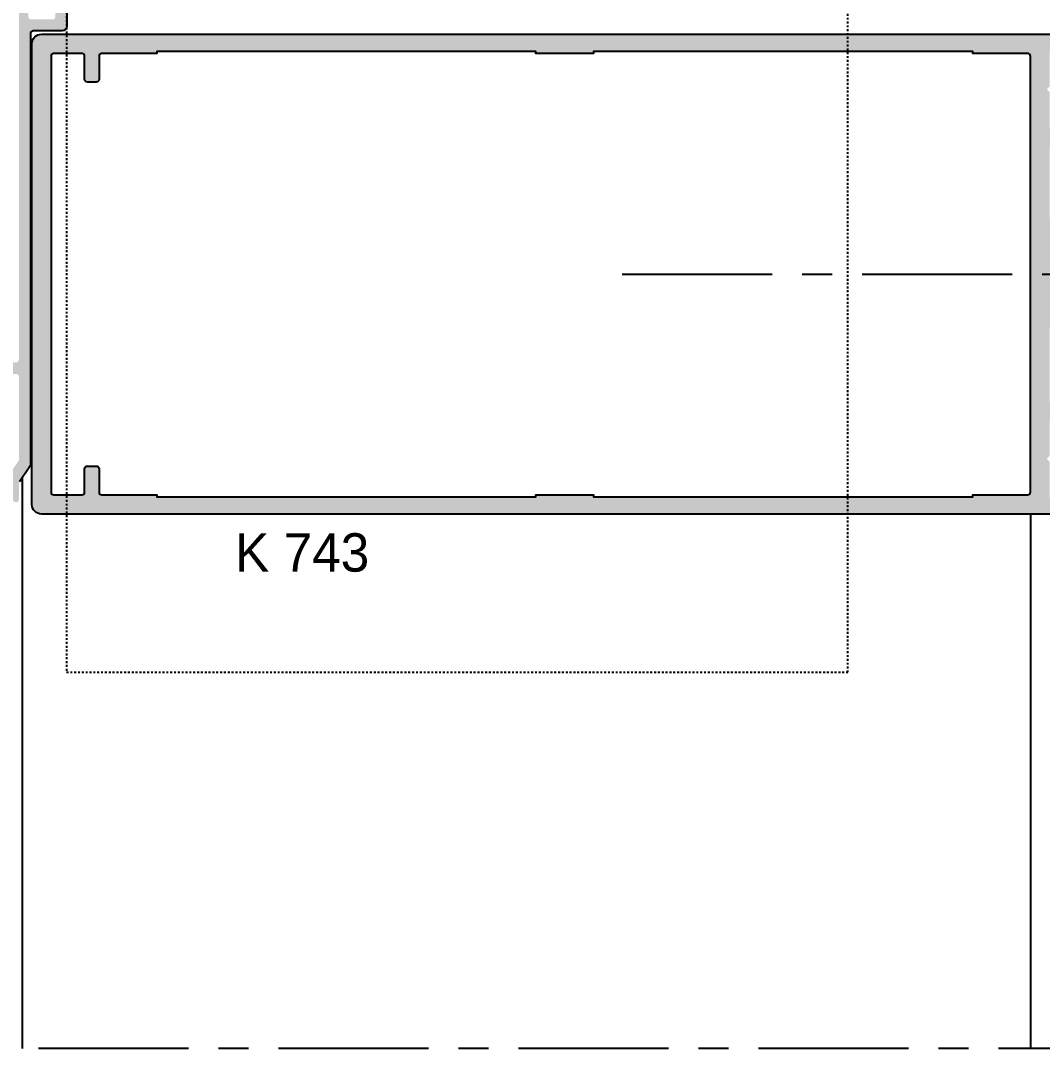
# Model space of a CAD drawing. Header units: millimetres. Extents: x -153 to 2280, y 0 to 724.
# Drawn here: x 766.3 to 819.5, y 556.9 to 610.4 of the extents above; entities that cross this region are included whole.
import ezdxf
from ezdxf.enums import TextEntityAlignment as Align

# ---------------------------------------------------------------- set-up
doc = ezdxf.new("R2010")
doc.units = ezdxf.units.MM
doc.header["$LTSCALE"] = 0.025
doc.header["$MEASUREMENT"] = 0
doc.linetypes.add('CENTER', pattern=[2, 1.25, -0.25, 0.25, -0.25])
doc.linetypes.add('HIDDEN', pattern=[0.375, 0.25, -0.125])
for name, color, linetype in [('ASSI', 1, 'CENTER'), ('FILL', 253, 'Continuous'), ('FINE', 7, 'Continuous'), ('GROSSA', 8, 'Continuous'), ('NASCOSTA', 7, 'HIDDEN'), ('TESTO', 2, 'Continuous')]:
    doc.layers.add(name, color=color, linetype=linetype)
doc.styles.add('Aluk Text', font='GOTHIC.TTF')

msp = doc.modelspace()

# ---------------------------------------------------------------- hatches: boundary and pattern name
at = {"layer": 'FILL'}
h = msp.add_hatch(color=256, dxfattribs=at)
edge = h.paths.add_edge_path()
edge.add_line((764.640060800677, 585.8958893746399), (764.4396980509621, 585.6305070210014))
edge.add_arc((764.3097942403945, 585.7055070210014), 0.1499999999999826, 239.99999999999892, 330.0000000000137, ccw=False)
edge.add_line((764.2347942403944, 585.5756032104338), (762.9222262671103, 586.1854630799658))
edge.add_arc((762.9854316099231, 586.3214964752768), 0.149999999999863, 179.9999999999783, 245.07895463723742, ccw=False)
edge.add_line((762.8354316099233, 586.321496475277), (762.8354316099233, 586.4055070210013))
edge.add_arc((762.9854316099232, 586.4055070210014), 0.1499999999999773, 90.00000000004343, 180.0000000000434, ccw=False)
edge.add_line((762.9854316099231, 586.5555070210014), (765.4555309937391, 586.5555070210014))
edge.add_arc((765.4555309937391, 586.7055070210014), 0.1500000000000057, 270, 325.4465180680571)
edge.add_line((765.5790705626101, 586.6204307321592), (766.1587988923814, 587.4622562148747))
edge.add_arc((766.0352593235102, 587.5473325037169), 0.1500000000001183, 325.4465180680879, 360.0000000000326)
edge.add_line((766.1852593235103, 587.547332503717), (766.1852593235103, 591.8555070210014))
edge.add_arc((766.0352593235102, 591.8555070210012), 0.1500000000000341, 2.171258662545267e-11, 90.0000000000217)
edge.add_line((766.0352593235102, 592.0055070210013), (762.9854316099231, 592.0055070210013))
edge.add_arc((762.9854316099231, 592.1555070210012), 0.1499999999999204, 179.9999999999783, 269.9999999999783, ccw=False)
edge.add_line((762.8354316099233, 592.1555070210013), (762.8354316099233, 592.2395175667258))
edge.add_arc((762.9854316099231, 592.2395175667258), 0.1499999999998636, 114.92104536276261, 180.0000000000217, ccw=False)
edge.add_line((762.9222262671103, 592.375550962037), (764.2347942403944, 592.985410831569))
edge.add_arc((764.3097942403945, 592.8555070210012), 0.1499999999999968, 29.99999999999568, 119.99999999999571, ccw=False)
edge.add_line((764.4396980509621, 592.9305070210013), (764.640060800677, 592.6651246673628))
edge.add_arc((764.7597730813784, 592.7555070210012), 0.1499999999998673, 217.0526770272509, 269.9999999999891)
edge.add_line((764.7597730813784, 592.6055070210014), (766.0352593235102, 592.6055070210012))
edge.add_arc((766.0352593235102, 592.7555070210013), 0.1500000000000909, 270, 360)
edge.add_line((766.1852593235103, 592.7555070210013), (766.1852593235103, 610.918188569171))
edge.add_arc((766.3352593235102, 610.918188569171), 0.149999999999892, 105.00000000001671, 180.0000000000109, ccw=False)
edge.add_line((766.2964364667448, 611.0630774431143), (766.4964364667449, 611.1166672816005))
edge.add_arc((766.5352593235103, 610.9717784076572), 0.1500000000000167, 3.26281224261038e-11, 105.00000000002649, ccw=False)
edge.add_line((766.6852593235103, 610.9717784076572), (766.6852593235103, 610.6217784076572))
edge.add_arc((766.8352593235102, 610.6217784076572), 0.1499999999999204, 179.9999999999783, 269.9999999999783)
edge.add_line((766.8352593235102, 610.4717784076572), (767.9352593235103, 610.4717784076572))
edge.add_arc((767.9352593235103, 610.6217784076572), 0.1499999999999204, 270.0000000000217, 360.0000000000217)
edge.add_line((768.0852593235102, 610.6217784076572), (768.0852593235102, 613.1217784076572))
edge.add_arc((767.9352593235103, 613.1217784076573), 0.1499999999999204, 359.9999999999783, 449.9999999999783)
edge.add_line((767.9352593235103, 613.2717784076572), (766.8352593235102, 613.2717784076572))
edge.add_arc((766.8352593235102, 613.1217784076573), 0.1499999999999204, 90.0000000000217, 180.0000000000217)
edge.add_line((766.6852593235103, 613.1217784076572), (766.6852593235103, 612.7717784076572))
edge.add_arc((766.5352593235102, 612.7717784076572), 0.1500000000000483, 254.99999999999488, 359.99999999998914, ccw=False)
edge.add_line((766.4964364667449, 612.6268895337138), (766.2964364667448, 612.6804793722))
edge.add_arc((766.3352593235103, 612.8253682461434), 0.1499999999999618, 179.9999999999674, 254.99999999996788, ccw=False)
edge.add_line((766.1852593235103, 612.8253682461434), (766.1852593235103, 613.7217784076572))
edge.add_arc((766.3352593235102, 613.7217784076573), 0.1499999999999204, 90.00000000002171, 180.0000000000217, ccw=False)
edge.add_line((766.3352593235102, 613.8717784076572), (768.4352593235102, 613.8717784076572))
edge.add_arc((768.4352593235103, 613.6217784076572), 0.2500000000000568, 1.3017142919125035e-11, 90.00000000001302, ccw=False)
edge.add_line((768.6852593235103, 613.6217784076572), (768.6852593235103, 610.1217784076572))
edge.add_arc((768.4352593235103, 610.1217784076572), 0.25, -90, 0, ccw=False)
edge.add_line((768.4352593235103, 609.8717784076572), (766.9352593235103, 609.8717784076572))
edge.add_arc((766.9352593235103, 609.7217784076572), 0.1500000000000341, 89.99999999997829, 179.9999999999783)
edge.add_line((766.7852593235102, 609.7217784076572), (766.7852593235102, 587.2725643045451))
edge.add_arc((766.6352593235101, 587.2725643045451), 0.1500000000001194, -34.553481931912074, 3.26281224261038e-11, ccw=False)
edge.add_line((766.7587988923813, 587.1874880157029), (766.2117197546393, 586.3930725359642))
edge.add_arc((766.3352593235102, 586.307996247122), 0.1499999999999339, 145.4465180680657, 180.0000000000109)
edge.add_line((766.1852593235103, 586.307996247122), (766.1852593235103, 585.4726818207615))
edge.add_arc((766.0352593235103, 585.4726818207615), 0.1499999999999915, -126.56320852566262, 0, ccw=False)
edge.add_line((765.9459029379609, 585.3522017960207), (765.1722630838273, 585.9259870457422))
edge.add_arc((765.0829066982778, 585.8055070210014), 0.1500000000000086, 53.43679147434829, 90.00000000001086)
edge.add_line((765.0829066982778, 585.9555070210014), (764.7597730813784, 585.9555070210014))
edge.add_arc((764.7597730813785, 585.8055070210014), 0.1499999999999204, 90.00000000004887, 142.9473229727893)
h = msp.add_hatch(color=256, dxfattribs=at)
edge = h.paths.add_edge_path()
edge.add_arc((828.7054765353897, 599.8008028133667), 0.1548696487026569, 1.8557980822254763, 88.2641758462405, ccw=False)
edge.add_line((828.8602649544525, 599.8058181312337), (828.8602649544525, 599.2179501655901))
edge.add_arc((828.7102649544523, 599.2179501655902), 0.150000000000162, 315.0000000000269, 359.99999999998914, ccw=False)
edge.add_line((828.8163309716305, 599.1118841484122), (828.5541989372746, 598.8497521140562))
edge.add_arc((828.4321399544525, 598.9718110968781), 0.1726174689163782, 185.3160638226742, 315.00000000000836, ccw=False)
edge.add_line((828.2602649544525, 598.9558181312342), (828.2602649544525, 599.2058181312342))
edge.add_arc((828.1102649544525, 599.2058181312342), 0.1499999999999915, 359.9999999999783, 449.9999999999947)
edge.add_line((828.1102649544525, 599.3558181312342), (827.6258203043991, 599.3558181312342))
edge.add_arc((827.6258203043991, 599.2058181312342), 0.1500000000000057, 90.00000000000813, 150.0000000000178)
edge.add_line((827.4959164938314, 599.2808181312341), (826.8896987111823, 598.2308181312342))
edge.add_line((826.8896987111823, 598.2308181312342), (826.7597949006147, 598.1558181312341))
edge.add_line((826.7597949006147, 598.1558181312342), (826.7123402726686, 598.1558181312342))
edge.add_line((826.7123402726686, 598.1558181312342), (826.5623402726686, 598.3058181312342))
edge.add_line((826.5623402726686, 598.3058181312342), (826.4123402726686, 598.1558181312341))
edge.add_line((826.4123402726686, 598.1558181312342), (825.9152649544526, 598.1558181312342))
edge.add_line((825.9152649544526, 598.1558181312342), (825.7652649544526, 598.3058181312342))
edge.add_line((825.7652649544526, 598.3058181312342), (825.6152649544525, 598.1558181312341))
edge.add_line((825.6152649544525, 598.1558181312342), (825.1202649544525, 598.1558181312342))
edge.add_line((825.1202649544525, 598.1558181312342), (824.9702649544524, 598.3058181312342))
edge.add_line((824.9702649544525, 598.3058181312342), (824.8202649544526, 598.1558181312341))
edge.add_line((824.8202649544526, 598.1558181312342), (824.3252649544526, 598.1558181312342))
edge.add_line((824.3252649544526, 598.1558181312342), (824.1752649544526, 598.3058181312342))
edge.add_line((824.1752649544526, 598.3058181312342), (824.0252649544525, 598.1558181312342))
edge.add_line((824.0252649544525, 598.1558181312342), (823.5302649544525, 598.1558181312342))
edge.add_line((823.5302649544526, 598.1558181312342), (823.3802649544526, 598.3058181312342))
edge.add_line((823.3802649544525, 598.3058181312342), (823.2302649544524, 598.1558181312341))
edge.add_line((823.2302649544525, 598.1558181312342), (822.7352649544525, 598.1558181312342))
edge.add_line((822.7352649544525, 598.1558181312342), (822.5852649544526, 598.3058181312342))
edge.add_line((822.5852649544526, 598.3058181312342), (822.4352649544526, 598.1558181312341))
edge.add_line((822.4352649544526, 598.1558181312342), (821.9402649544526, 598.1558181312342))
edge.add_line((821.9402649544526, 598.1558181312342), (821.7902649544526, 598.3058181312342))
edge.add_line((821.7902649544526, 598.3058181312342), (821.6402649544526, 598.1558181312342))
edge.add_line((821.6402649544525, 598.1558181312342), (821.1452649544525, 598.1558181312342))
edge.add_line((821.1452649544526, 598.1558181312342), (820.9952649544525, 598.3058181312342))
edge.add_line((820.9952649544525, 598.3058181312342), (820.8446427339873, 598.155195910769))
edge.add_arc((820.8105596161897, 597.2055070210016), 0.9503002926792825, 87.94461000808217, 272.0553899919109)
edge.add_line((820.8446427339871, 596.2558181312343), (821.2427649544525, 596.2558181312343))
edge.add_line((821.2427649544525, 596.2558181312342), (821.3927649544526, 596.1058181312342))
edge.add_line((821.3927649544526, 596.1058181312342), (821.5427649544525, 596.2558181312342))
edge.add_line((821.5427649544525, 596.2558181312342), (822.0377649544525, 596.2558181312342))
edge.add_line((822.0377649544525, 596.2558181312342), (822.1877649544525, 596.1058181312342))
edge.add_line((822.1877649544525, 596.1058181312342), (822.3377649544525, 596.2558181312342))
edge.add_line((822.3377649544525, 596.2558181312342), (822.8327649544525, 596.2558181312342))
edge.add_line((822.8327649544526, 596.2558181312342), (822.9827649544526, 596.1058181312342))
edge.add_line((822.9827649544525, 596.1058181312342), (823.1327649544526, 596.2558181312342))
edge.add_line((823.1327649544526, 596.2558181312342), (823.6277649544526, 596.2558181312342))
edge.add_line((823.6277649544526, 596.2558181312342), (823.7777649544526, 596.1058181312342))
edge.add_line((823.7777649544526, 596.1058181312342), (823.9277649544526, 596.2558181312342))
edge.add_line((823.9277649544526, 596.2558181312342), (824.4227649544525, 596.2558181312342))
edge.add_line((824.4227649544525, 596.2558181312342), (824.5727649544525, 596.1058181312342))
edge.add_line((824.5727649544525, 596.1058181312342), (824.7227649544526, 596.2558181312343))
edge.add_line((824.7227649544526, 596.2558181312342), (825.2177649544526, 596.2558181312342))
edge.add_line((825.2177649544526, 596.2558181312342), (825.3677649544525, 596.1058181312342))
edge.add_line((825.3677649544525, 596.1058181312342), (825.5177649544526, 596.2558181312342))
edge.add_line((825.5177649544526, 596.2558181312342), (826.0127649544526, 596.2558181312342))
edge.add_line((826.0127649544526, 596.2558181312342), (826.1627649544527, 596.1058181312342))
edge.add_line((826.1627649544527, 596.1058181312342), (826.3127649544526, 596.2558181312343))
edge.add_line((826.3127649544526, 596.2558181312342), (826.7597949006147, 596.2558181312342))
edge.add_arc((826.7597949006147, 596.1058181312342), 0.1500000000000057, 30.000000000030695, 90.00000000001359, ccw=False)
edge.add_line((826.8896987111823, 596.1808181312342), (827.4959164938314, 595.1308181312342))
edge.add_arc((827.625820304399, 595.2058181312341), 0.1499999999998699, 209.9999999999986, 270.0000000000434)
edge.add_line((827.6258203043991, 595.0558181312342), (828.1102649544525, 595.0558181312342))
edge.add_arc((828.1102649544525, 595.2058181312343), 0.1500000000000057, 270.0000000000109, 360.0000000000109)
edge.add_line((828.2602649544525, 595.2058181312343), (828.2602649544525, 595.4558181312343))
edge.add_arc((828.4326199435047, 595.4384950025692), 0.1732233616980202, 45.42337010285729, 174.2605660744402, ccw=False)
edge.add_line((828.5541989372746, 595.5618841484122), (828.8163309716305, 595.2997521140562))
edge.add_arc((828.7102649544523, 595.1936860968783), 0.1500000000001228, 2.1714186004828662e-11, 44.99999999997499, ccw=False)
edge.add_line((828.8602649544525, 595.1936860968783), (828.8602649544525, 594.6058181312342))
edge.add_arc((828.7099535331613, 594.6058181312459), 0.1503114212911996, 270.1165613831398, 359.99999999556894, ccw=False)
edge.add_line((828.7102593234871, 594.4555070210016), (826.5085714870233, 594.4555070210017))
edge.add_arc((826.5085714870233, 594.6055070210017), 0.1499999999999773, 180, 270.00000000000273, ccw=False)
edge.add_arc((826.2085714870234, 594.6055070210017), 0.1500000000000341, 2.171258662545267e-11, 90.0000000000217)
edge.add_line((826.2085714870234, 594.7555070210017), (824.8085714870234, 594.7555070210017))
edge.add_arc((824.8085714870233, 594.6055070210017), 0.1499999999999773, 90, 180)
edge.add_arc((824.5085714870233, 594.6055070210017), 0.1499999999999702, -90.00000000000267, 0, ccw=False)
edge.add_line((824.5085714870233, 594.4555070210017), (823.1085714870233, 594.4555070210017))
edge.add_arc((823.1085714870233, 594.6055070210017), 0.1499999999999773, 180, 269.99999999999727, ccw=False)
edge.add_arc((822.8085714870233, 594.6055070210017), 0.1499999999999773, 0, 90)
edge.add_line((822.8085714870233, 594.7555070210017), (821.4102593235103, 594.7555070210017))
edge.add_arc((821.4102593235104, 594.6055070210017), 0.1499999999999773, 90, 180)
edge.add_arc((821.1102593235105, 594.6055070210017), 0.1499999999999844, -89.99999999999733, 0, ccw=False)
edge.add_line((821.1102593235105, 594.4555070210017), (820.0102593235104, 594.4555070210017))
edge.add_arc((820.0102593235104, 594.3055070210017), 0.1499999999999773, 89.99999999999729, 180)
edge.add_line((819.8602593235103, 594.3055070210017), (819.8602593235103, 590.6055070210016))
edge.add_arc((820.0102593235104, 590.6055070210016), 0.1499999999999702, 180, 270.0000000000027)
edge.add_line((820.0102593235104, 590.4555070210016), (821.1102593235105, 590.4555070210016))
edge.add_arc((821.1102593235104, 590.6055070210016), 0.1500000000000057, 270.0000000000081, 359.9999999999891)
edge.add_line((821.2602593235104, 590.6055070210016), (821.2602593235104, 591.0555070210016))
edge.add_arc((821.4102593235104, 591.0555070210016), 0.1499999999999844, 90.00000000000279, 180, ccw=False)
edge.add_line((821.4102593235104, 591.2055070210016), (821.7102593235104, 591.2055070210017))
edge.add_arc((821.7102593235103, 591.0555070210017), 0.1500000000000057, -3.26281224261038e-11, 89.99999999998653, ccw=False)
edge.add_line((821.8602593235103, 591.0555070210016), (821.8602593235103, 589.3676390553576))
edge.add_arc((821.7102593235102, 589.3676390553577), 0.1500000000000838, 314.9999999999827, 359.9999999999783, ccw=False)
edge.add_line((821.8163253406883, 589.2615730381796), (821.5541933063324, 588.9994410038237))
edge.add_arc((821.4481272891544, 589.1055070210016), 0.149999999999947, 270.00000000003797, 315.00000000003456, ccw=False)
edge.add_line((821.4481272891544, 588.9555070210016), (821.4102593235103, 588.9555070210016))
edge.add_arc((821.4102593235104, 589.1055070210016), 0.1499999999999773, 180, 270.00000000000273, ccw=False)
edge.add_line((821.2602593235104, 589.1055070210016), (821.2602593235104, 589.5555070210016))
edge.add_arc((821.1102593235104, 589.5555070210016), 0.1500000000000412, 2.171258662545164e-11, 90.00000000001899)
edge.add_line((821.1102593235103, 589.7055070210016), (820.0102593235102, 589.7055070210017))
edge.add_arc((820.0102593235104, 589.5555070210017), 0.1500000000000341, 90.00000000001629, 180.0000000000217)
edge.add_line((819.8602593235103, 589.5555070210016), (819.8602593235103, 587.7297198241208))
edge.add_line((819.8602593235103, 587.7297198241208), (819.7102593235103, 587.5805070210016))
edge.add_line((819.7102593235104, 587.5805070210016), (819.8602593235104, 587.4312942178825))
edge.add_line((819.8602593235103, 587.4312942178825), (819.8602593235103, 585.6055070210016))
edge.add_arc((820.0102593235104, 585.6055070210016), 0.1499999999999631, 180, 270.0000000000054)
edge.add_line((820.0102593235104, 585.4555070210016), (821.1102593235104, 585.4555070210016))
edge.add_arc((821.1102593235104, 585.6055070210017), 0.1500000000000341, 269.9999999999729, 359.9999999999783)
edge.add_line((821.2602593235104, 585.6055070210016), (821.2602593235102, 586.0555070210016))
edge.add_arc((821.4102593235103, 586.0555070210016), 0.1500000000000412, 89.99999999998101, 179.9999999999783, ccw=False)
edge.add_line((821.4102593235104, 586.2055070210016), (821.4481272891545, 586.2055070210016))
edge.add_arc((821.4481272891544, 586.0555070210017), 0.1499999999999204, 44.9999999999597, 89.9999999999647, ccw=False)
edge.add_line((821.5541933063323, 586.1615730381795), (821.8163253406882, 585.8994410038237))
edge.add_arc((821.7102593235102, 585.7933749866456), 0.1500000000000977, 2.1714186004828662e-11, 45.00000000001529, ccw=False)
edge.add_line((821.8602593235103, 585.7933749866456), (821.8602593235103, 584.8555070210016))
edge.add_arc((821.7102593235104, 584.8555070210016), 0.1499999999999702, -90.00000000000267, 0, ccw=False)
edge.add_line((821.7102593235104, 584.7055070210016), (767.3602593235104, 584.7055070210016))
edge.add_arc((767.3602593235103, 585.2055070210016), 0.5, 180, 270, ccw=False)
edge.add_line((766.8602593235103, 585.2055070210016), (766.8602593235103, 609.2055070210016))
edge.add_arc((767.3602593235103, 609.2055070210016), 0.5, 90, 180, ccw=False)
edge.add_line((767.3602593235103, 609.7055070210016), (821.7102593235103, 609.7055070210016))
edge.add_arc((821.7102593235104, 609.5555070210016), 0.1499999999999773, 0, 90.00000000000279, ccw=False)
edge.add_line((821.8602593235103, 609.5555070210016), (821.8602593235103, 608.6176390553576))
edge.add_arc((821.7102593235104, 608.6176390553576), 0.149999999999892, -44.999999999984595, 1.0913936421275139e-11, ccw=False)
edge.add_line((821.8163253406883, 608.5115730381797), (821.5541933063323, 608.2494410038237))
edge.add_arc((821.4481272891544, 608.3555070210016), 0.1499999999999218, 270.00000000003524, 315.0000000000403, ccw=False)
edge.add_line((821.4481272891544, 608.2055070210016), (821.4102593235103, 608.2055070210016))
edge.add_arc((821.4102593235104, 608.3555070210016), 0.1499999999999773, 180, 270.0000000000054, ccw=False)
edge.add_line((821.2602593235104, 608.3555070210016), (821.2602593235104, 608.8055070210016))
edge.add_arc((821.1102593235104, 608.8055070210016), 0.150000000000027, 2.17125866254537e-11, 90.00000000002443)
edge.add_line((821.1102593235103, 608.9555070210016), (820.0102593235102, 608.9555070210016))
edge.add_arc((820.0102593235104, 608.8055070210016), 0.1499999999999773, 89.99999999999457, 180)
edge.add_line((819.8602593235103, 608.8055070210016), (819.8602593235103, 606.9797198241208))
edge.add_line((819.8602593235103, 606.9797198241208), (819.7102593235103, 606.8305070210016))
edge.add_line((819.7102593235104, 606.8305070210016), (819.8602593235104, 606.6812942178824))
edge.add_line((819.8602593235103, 606.6812942178824), (819.8602593235103, 604.8555070210016))
edge.add_arc((820.0102593235104, 604.8555070210016), 0.1499999999999631, 180, 270.0000000000054)
edge.add_line((820.0102593235104, 604.7055070210016), (821.1102593235104, 604.7055070210017))
edge.add_arc((821.1102593235104, 604.8555070210018), 0.1500000000000341, 269.999999999981, 359.9999999999783)
edge.add_line((821.2602593235104, 604.8555070210017), (821.2602593235104, 605.3055070210016))
edge.add_arc((821.4102593235104, 605.3055070210016), 0.1499999999999631, 89.9999999999946, 180, ccw=False)
edge.add_line((821.4102593235104, 605.4555070210016), (821.4481272891545, 605.4555070210016))
edge.add_arc((821.4481272891545, 605.3055070210017), 0.149999999999892, 45.000000000017224, 90.00000000001359, ccw=False)
edge.add_line((821.5541933063323, 605.4115730381797), (821.8163253406883, 605.1494410038238))
edge.add_arc((821.7102593235103, 605.0433749866459), 0.1499999999999922, -4.3428372009657323e-11, 44.99999999996351, ccw=False)
edge.add_line((821.8602593235103, 605.0433749866457), (821.8602593235103, 603.3555070210016))
edge.add_arc((821.7102593235104, 603.3555070210016), 0.1499999999999702, -90.00000000000267, 0, ccw=False)
edge.add_line((821.7102593235104, 603.2055070210016), (821.4102593235103, 603.2055070210017))
edge.add_arc((821.4102593235102, 603.3555070210017), 0.1499999999999204, 180.0000000000217, 270.00000000002166, ccw=False)
edge.add_line((821.2602593235104, 603.3555070210016), (821.2602593235104, 603.8055070210017))
edge.add_arc((821.1102593235103, 603.8055070210017), 0.1499999999999702, 0, 90.00000000000271)
edge.add_line((821.1102593235103, 603.9555070210017), (820.0102593235102, 603.9555070210017))
edge.add_arc((820.0102593235104, 603.8055070210017), 0.1499999999999773, 89.99999999999729, 180)
edge.add_line((819.8602593235103, 603.8055070210017), (819.8602593235103, 600.1055070210016))
edge.add_arc((820.0102593235104, 600.1055070210016), 0.1499999999999844, 180, 269.9999999999972)
edge.add_line((820.0102593235104, 599.9555070210016), (821.1102593235105, 599.9555070210015))
edge.add_arc((821.1102593235105, 599.8055070210015), 0.1499999999999773, 0, 90.00000000000279, ccw=False)
edge.add_arc((821.4102593235104, 599.8055070210015), 0.1499999999999773, 180, 270)
edge.add_line((821.4102593235104, 599.6555070210015), (822.8085714870234, 599.6555070210015))
edge.add_arc((822.8085714870233, 599.8055070210015), 0.1499999999999773, 270.0000000000027, 360)
edge.add_arc((823.1085714870233, 599.8055070210015), 0.1499999999999773, 90, 180, ccw=False)
edge.add_line((823.1085714870233, 599.9555070210015), (824.5085714870233, 599.9555070210015))
edge.add_arc((824.5085714870233, 599.8055070210015), 0.1499999999999773, 0, 90.00000000000279, ccw=False)
edge.add_arc((824.8085714870233, 599.8055070210015), 0.1499999999999773, 180, 270)
edge.add_line((824.8085714870233, 599.6555070210015), (826.2085714870233, 599.6555070210015))
edge.add_arc((826.2085714870234, 599.8055070210016), 0.1500000000000341, 269.999999999981, 359.9999999999783)
edge.add_arc((826.5085714870233, 599.8055070210015), 0.1499999999999702, 89.99999999999733, 180, ccw=False)
edge.add_line((826.5085714870233, 599.9555070210015), (828.7101677248238, 599.9555070210015))
edge.add_line((828.7101677248239, 599.9555070210015), (828.7101677248257, 599.9556013948554))
edge = h.paths.add_edge_path(flags=16)
edge.add_line((768.0102593235102, 585.7055070210016), (769.4602593235102, 585.7055070210017))
edge.add_arc((769.4602593235103, 585.8555070210017), 0.1499999999999773, 270.0000000000054, 360)
edge.add_line((769.6102593235103, 585.8555070210017), (769.6102593235103, 587.0555070210016))
edge.add_arc((769.7602593235102, 587.0555070210016), 0.1500000000000199, 89.9999999999946, 180, ccw=False)
edge.add_line((769.7602593235102, 587.2055070210017), (770.2102593235102, 587.2055070210017))
edge.add_arc((770.2102593235103, 587.0555070210016), 0.1500000000000341, 0, 90.0000000000054, ccw=False)
edge.add_line((770.3602593235103, 587.0555070210016), (770.3602593235103, 585.8555070210016))
edge.add_arc((770.5102593235104, 585.8555070210017), 0.1500000000000341, 180, 270)
edge.add_line((770.5102593235104, 585.7055070210016), (773.3602593235103, 585.7055070210017))
edge.add_line((773.3602593235103, 585.7055070210017), (773.3602593235103, 585.6055070210017))
edge.add_line((773.3602593235103, 585.6055070210017), (793.1102593235103, 585.6055070210017))
edge.add_line((793.1102593235104, 585.6055070210017), (793.1102593235103, 585.7055070210017))
edge.add_line((793.1102593235103, 585.7055070210016), (796.1102593235103, 585.7055070210015))
edge.add_line((796.1102593235103, 585.7055070210016), (796.1102593235103, 585.6055070210017))
edge.add_line((796.1102593235103, 585.6055070210017), (815.8602593235103, 585.6055070210016))
edge.add_line((815.8602593235103, 585.6055070210016), (815.8602593235103, 585.7055070210016))
edge.add_line((815.8602593235104, 585.7055070210016), (818.7102593235104, 585.7055070210016))
edge.add_arc((818.7102593235103, 585.8555070210016), 0.1499999999999773, 270, 360)
edge.add_line((818.8602593235103, 585.8555070210016), (818.8602593235103, 608.5555070210016))
edge.add_arc((818.7102593235104, 608.5555070210016), 0.1500000000000057, 1.085629331272839e-11, 90.00000000001086)
edge.add_line((818.7102593235103, 608.7055070210016), (815.8602593235103, 608.7055070210016))
edge.add_line((815.8602593235104, 608.7055070210016), (815.8602593235103, 608.8055070210016))
edge.add_line((815.8602593235103, 608.8055070210016), (796.1102593235103, 608.8055070210016))
edge.add_line((796.1102593235103, 608.8055070210016), (796.1102593235103, 608.7055070210017))
edge.add_line((796.1102593235103, 608.7055070210017), (793.1102593235103, 608.7055070210017))
edge.add_line((793.1102593235103, 608.7055070210016), (793.1102593235103, 608.8055070210016))
edge.add_line((793.1102593235104, 608.8055070210016), (773.3602593235103, 608.8055070210016))
edge.add_line((773.3602593235103, 608.8055070210016), (773.3602593235103, 608.7055070210016))
edge.add_line((773.3602593235103, 608.7055070210016), (770.5102593235104, 608.7055070210016))
edge.add_arc((770.5102593235104, 608.5555070210016), 0.1500000000000057, 89.99999999998914, 179.9999999999891)
edge.add_line((770.3602593235103, 608.5555070210016), (770.3602593235103, 607.3555070210016))
edge.add_arc((770.2102593235103, 607.3555070210016), 0.1499999999999915, -89.99999999999471, 1.0913936421275139e-11, ccw=False)
edge.add_line((770.2102593235103, 607.2055070210016), (769.7602593235104, 607.2055070210017))
edge.add_arc((769.7602593235104, 607.3555070210016), 0.1499999999999773, 180, 270.0000000000054, ccw=False)
edge.add_line((769.6102593235104, 607.3555070210016), (769.6102593235104, 608.5555070210016))
edge.add_arc((769.4602593235103, 608.5555070210016), 0.149999999999995, 1.085629331272916e-11, 90.00000000000408)
edge.add_line((769.4602593235103, 608.7055070210016), (768.0102593235104, 608.7055070210017))
edge.add_arc((768.0102593235104, 608.5555070210016), 0.1500000000000057, 90.00000000000676, 180.0000000000109)
edge.add_line((767.8602593235104, 608.5555070210016), (767.8602593235103, 585.8555070210017))
edge.add_arc((768.0102593235104, 585.8555070210016), 0.1500000000000092, 179.9999999999891, 269.9999999999878)

# ---------------------------------------------------------------- linework, layer by layer
at = {"layer": 'ASSI', "ltscale": 250}
for p, q in [((797.6062704000346, 597.2055070210015), (849.3461605415389, 597.2055070210015)), ((850.0183437787427, 556.8696311339677), (764.3591488435632, 556.8696311339677))]:
    msp.add_line(p, q, dxfattribs=at)
at = {"layer": 'FINE'}
msp.add_line((818.8602593235103, 584.7055070210016), (818.8602593235103, 556.8696311339677), dxfattribs=at)
msp.add_lwpolyline([(766.3591488435632, 586.6071548182613), (766.3591488435632, 556.8696311339676)], dxfattribs=at)
at = {"layer": 'GROSSA'}
for points in [[(766.1852593235103, 613.7217784076572, -0.4142135623731087), (766.3352593235102, 613.8717784076572), (768.4352593235102, 613.8717784076572, -0.414213562373095), (768.6852593235103, 613.6217784076572), (768.6852593235103, 610.1217784076572, -0.414213562373095), (768.4352593235103, 609.8717784076572), (766.9352593235103, 609.8717784076572, 0.414213562373095), (766.7852593235102, 609.7217784076572), (766.7852593235102, 587.2725643045452, -0.1519208590419829), (766.7587988923813, 587.1874880157029), (766.2117197546393, 586.3930725359642, 0.1519208590419742)], [(821.7102593235104, 584.7055070210016), (767.3602593235103, 584.7055070210016, -0.414213562373095), (766.8602593235103, 585.2055070210016), (766.8602593235103, 609.2055070210016, -0.414213562373095), (767.3602593235103, 609.7055070210016), (821.7102593235104, 609.7055070210016, -0.4142135623731228)]]:
    msp.add_lwpolyline(points, format="xyb", dxfattribs=at)
msp.add_lwpolyline([(768.0102593235102, 585.7055070210016), (769.4602593235103, 585.7055070210017, 0.4142135623730396), (769.6102593235103, 585.8555070210017), (769.6102593235103, 587.0555070210016, -0.4142135623731504), (769.7602593235102, 587.2055070210017), (770.2102593235103, 587.2055070210017, -0.4142135623731505), (770.3602593235103, 587.0555070210016), (770.3602593235103, 585.8555070210017, 0.414213562373095), (770.5102593235104, 585.7055070210016), (773.3602593235103, 585.7055070210017), (773.3602593235103, 585.6055070210017), (793.1102593235104, 585.6055070210017), (793.1102593235103, 585.7055070210016), (796.1102593235103, 585.7055070210016), (796.1102593235103, 585.6055070210017), (815.8602593235103, 585.6055070210016), (815.8602593235104, 585.7055070210016), (818.7102593235103, 585.7055070210016, 0.414213562373095), (818.8602593235103, 585.8555070210016), (818.8602593235104, 608.5555070210016, 0.414213562373095), (818.7102593235103, 608.7055070210016), (815.8602593235104, 608.7055070210016), (815.8602593235103, 608.8055070210016), (796.1102593235103, 608.8055070210016), (796.1102593235103, 608.7055070210017), (793.1102593235103, 608.7055070210016), (793.1102593235104, 608.8055070210016), (773.3602593235103, 608.8055070210016), (773.3602593235103, 608.7055070210016), (770.5102593235104, 608.7055070210016, 0.414213562373095), (770.3602593235103, 608.5555070210016), (770.3602593235103, 607.3555070210016, -0.4142135623731505), (770.2102593235103, 607.2055070210016), (769.7602593235104, 607.2055070210016, -0.4142135623731504), (769.6102593235104, 607.3555070210016), (769.6102593235103, 608.5555070210016, 0.4142135623730811), (769.4602593235103, 608.7055070210016), (768.0102593235104, 608.7055070210016, 0.4142135623731365), (767.8602593235104, 608.5555070210016), (767.8602593235103, 585.8555070210017, 0.4142135623730813)], format="xyb", close=True, dxfattribs=at)
at = {"layer": 'NASCOSTA'}
for p, q in [((809.3552465621933, 576.4635206903151), (809.3552465621933, 625.1833137517627)), ((768.665137351843, 624.6461044345159), (768.6651373518428, 576.4635206903151)), ((768.6651373518428, 576.4635206903151), (809.3552465621933, 576.4635206903151))]:
    msp.add_line(p, q, dxfattribs=at)

# ---------------------------------------------------------------- texts
at = {"layer": 'TESTO', "style": 'Aluk Text'}
msp.add_text('K 743', height=2, dxfattribs=at).set_placement((780.9356197826909, 582.7068266809426), align=Align.MIDDLE)

doc.saveas('drawing.dxf')
